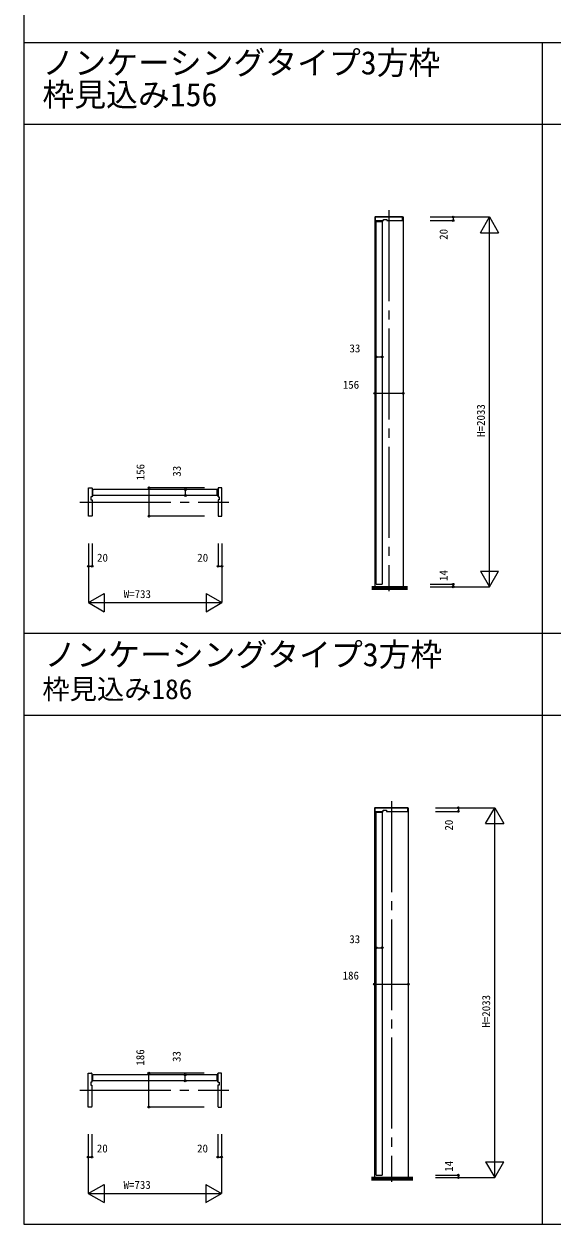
# Model space of a CAD drawing. Units: millimetres, scale not verified. Extents: x -14341 to 14341, y -10000 to 10000.
# Drawn here: x -14341 to -11438, y -10000 to -3404 of the extents above; entities that cross this region are included whole.
import ezdxf
from ezdxf.enums import TextEntityAlignment as Align

# ---------------------------------------------------------------- set-up
doc = ezdxf.new("R2010")
doc.units = ezdxf.units.MM
doc.header["$LTSCALE"] = 50
doc.linetypes.add('USER1', pattern=[13, 10, -1, 1, -1])
doc.layers.add('0-0_0', color=7, linetype='Continuous')
for name, color, linetype, lineweight in [('0-1_YKK_F1', 7, 'Continuous', 18), ('0-3_YKK_N1', 2, 'Continuous', 18), ('0-4_YKK_B1', 4, 'Continuous', 18), ('0-5_YKK_Z1', 7, 'Continuous', 18)]:
    doc.layers.add(name, color=color, linetype=linetype, lineweight=lineweight)
doc.styles.add('ＭＳ ゴシック', font='')
doc.styles.get('ＭＳ ゴシック').set_extended_font_data('MS Gothic')

msp = doc.modelspace()

# ---------------------------------------------------------------- linework, layer by layer
at = {"layer": '0-1_YKK_F1'}
for p, q in [((-14340.01, -10000), (-14340.01, 10000)), ((-14340.01, -3505), (14159.99, -3505)), ((-11490.01, -10000), (-11490.01, -3505)), ((-14340.01, -3955), (14159.99, -3955)), ((-14340.01, -6752.5), (8459.99, -6752.5)), ((-14340.01, -7202.5), (8459.99, -7202.5)), ((-14341.01, -10000), (-14340.01, -10000)), ((-14341.01, -10000), (-14340.01, -10000)), ((-14340.01, -10000), (14341.01, -10000))]:
    msp.add_line(p, q, dxfattribs=at)
at = {"layer": '0-3_YKK_N1'}
for p, q in [((-12107.01, -4464.51), (-11782.01, -4464.51)), ((-12107.01, -4484.51), (-11982.01, -4484.51)), ((-11982.01, -4464.51), (-11982.01, -4484.51)), ((-11832.01, -4551.12), (-11782.01, -4464.51)), ((-11782.01, -6497.51), (-11782.01, -4464.51)), ((-11782.01, -4464.51), (-11732.01, -4551.12)), ((-11832.01, -4551.12), (-11732.01, -4551.12)), ((-12404.01, -5233.89), (-12371.01, -5233.89)), ((-12413.01, -5433.89), (-12257.01, -5433.89)), ((-13653.69, -6109.51), (-13653.69, -5953.51)), ((-13348.69, -5953.51), (-13653.69, -5953.51)), ((-13453.69, -5995.51), (-13453.69, -5962.51)), ((-13348.69, -6109.51), (-13653.69, -6109.51)), ((-13986.69, -6259.51), (-13986.69, -6584.51)), ((-13966.69, -6259.51), (-13966.69, -6384.51)), ((-13253.69, -6259.51), (-13253.69, -6584.51)), ((-13986.69, -6384.51), (-13966.69, -6384.51)), ((-11832.01, -6410.91), (-11732.01, -6410.91)), ((-11832.01, -6410.91), (-11782.01, -6497.51)), ((-11782.01, -6497.51), (-11732.01, -6410.91)), ((-12107.01, -6483.51), (-11982.01, -6483.51)), ((-12107.01, -6497.51), (-11782.01, -6497.51)), ((-11982.01, -6483.51), (-11982.01, -6497.51)), ((-13986.69, -6584.51), (-13900.09, -6534.51)), ((-13986.69, -6584.51), (-13253.69, -6584.51)), ((-13986.69, -6584.51), (-13900.09, -6634.51)), ((-13900.09, -6534.51), (-13900.09, -6634.51)), ((-13340.29, -6534.51), (-13340.29, -6634.51)), ((-13340.29, -6534.51), (-13253.69, -6584.51)), ((-13340.29, -6634.51), (-13253.69, -6584.51)), ((-12078.01, -7712.01), (-11753.01, -7712.01)), ((-11953.01, -7712.01), (-11953.01, -7732.01)), ((-11803.01, -7798.62), (-11753.01, -7712.01)), ((-11753.01, -9745.01), (-11753.01, -7712.01)), ((-11753.01, -7712.01), (-11703.01, -7798.62)), ((-12078.01, -7732.01), (-11953.01, -7732.01)), ((-11803.01, -7798.62), (-11703.01, -7798.62)), ((-12405.01, -8481.39), (-12372.01, -8481.39)), ((-12414.01, -8681.39), (-12228.01, -8681.39)), ((-13654.69, -9357.01), (-13654.69, -9171.01)), ((-13349.69, -9171.01), (-13654.69, -9171.01)), ((-13454.69, -9213.01), (-13454.69, -9180.01)), ((-13349.69, -9357.01), (-13654.69, -9357.01)), ((-13987.69, -9507.01), (-13987.69, -9832.01)), ((-13967.69, -9507.01), (-13967.69, -9632.01)), ((-13254.69, -9507.01), (-13254.69, -9832.01)), ((-13987.69, -9632.01), (-13967.69, -9632.01)), ((-11803.01, -9658.41), (-11703.01, -9658.41)), ((-11803.01, -9658.41), (-11753.01, -9745.01)), ((-11753.01, -9745.01), (-11703.01, -9658.41)), ((-12078.01, -9731.01), (-11953.01, -9731.01)), ((-12078.01, -9745.01), (-11753.01, -9745.01)), ((-11953.01, -9731.01), (-11953.01, -9745.01)), ((-13987.69, -9832.01), (-13901.09, -9782.01)), ((-13901.09, -9782.01), (-13901.09, -9882.01)), ((-13341.29, -9782.01), (-13341.29, -9882.01)), ((-13341.29, -9782.01), (-13254.69, -9832.01)), ((-13987.69, -9832.01), (-13254.69, -9832.01)), ((-13987.69, -9832.01), (-13901.09, -9882.01)), ((-13341.29, -9882.01), (-13254.69, -9832.01))]:
    msp.add_line(p, q, dxfattribs=at)
for points in [[(-13273.69, -6259.51), (-13273.69, -6384.51), (-13253.69, -6384.51)], [(-13274.69, -9507.01), (-13274.69, -9632.01), (-13254.69, -9632.01)]]:
    msp.add_lwpolyline(points, dxfattribs=at)
for centre in [(-11982.01, -4464.51), (-11982.01, -4484.51), (-12404.01, -5233.89), (-12371.01, -5233.89), (-12413.01, -5433.89), (-12257.01, -5433.89), (-13653.69, -5953.51), (-13453.69, -5962.51), (-13453.69, -5995.51), (-13653.69, -6109.51), (-13986.69, -6384.51), (-13966.69, -6384.51), (-13273.69, -6384.51), (-13253.69, -6384.51), (-11982.01, -6483.51), (-11982.01, -6497.51), (-11953.01, -7712.01), (-11953.01, -7732.01), (-12405.01, -8481.39), (-12372.01, -8481.39), (-12414.01, -8681.39), (-12228.01, -8681.39), (-13654.69, -9171.01), (-13454.69, -9180.01), (-13454.69, -9213.01), (-13654.69, -9357.01), (-13987.69, -9632.01), (-13967.69, -9632.01), (-13274.69, -9632.01), (-13254.69, -9632.01), (-11953.01, -9731.01), (-11953.01, -9745.01)]:
    msp.add_circle(centre, 5, dxfattribs=at)
at = {"layer": '0-4_YKK_B1'}
for p, q in [((-12413.01, -4464.51), (-12413.01, -6497.51)), ((-12413.01, -4464.51), (-12257.01, -4464.51)), ((-12346.51, -4484.51), (-12261.51, -4484.51)), ((-12259.51, -4464.51), (-12257.01, -4464.51)), ((-12257.01, -4464.51), (-12257.01, -6497.51)), ((-13961.69, -5964.51), (-13959.69, -5962.51)), ((-13961.69, -5993.51), (-13961.69, -5964.51)), ((-13961.69, -5993.51), (-13959.69, -5995.51)), ((-13280.69, -5962.51), (-13959.69, -5962.51)), ((-13280.69, -5995.51), (-13959.69, -5995.51)), ((-13278.69, -5964.51), (-13280.69, -5962.51)), ((-13278.69, -5993.51), (-13280.69, -5995.51)), ((-13278.69, -5993.51), (-13278.69, -5964.51)), ((-13273.89, -6001.91), (-13273.89, -5955.51)), ((-13966.69, -6020.01), (-13966.69, -6107.51)), ((-13273.69, -6020.01), (-13273.69, -6107.51)), ((-13273.69, -6020.01), (-13273.69, -6107.51)), ((-12413.01, -6497.51), (-12257.01, -6497.51)), ((-12404.01, -6483.51), (-12371.01, -6483.51)), ((-12414.01, -7712.01), (-12414.01, -9745.01)), ((-12414.01, -7712.01), (-12228.01, -7712.01)), ((-12228.01, -7712.01), (-12228.01, -9745.01)), ((-12347.51, -7732.01), (-12232.51, -7732.01)), ((-13962.69, -9182.01), (-13960.69, -9180.01)), ((-13962.69, -9211.01), (-13962.69, -9182.01)), ((-13962.69, -9211.01), (-13960.69, -9213.01)), ((-13281.69, -9180.01), (-13960.69, -9180.01)), ((-13281.69, -9213.01), (-13960.69, -9213.01)), ((-13279.69, -9182.01), (-13281.69, -9180.01)), ((-13279.69, -9211.01), (-13281.69, -9213.01)), ((-13279.69, -9211.01), (-13279.69, -9182.01)), ((-13274.89, -9219.41), (-13274.89, -9173.01)), ((-13967.69, -9237.51), (-13967.69, -9355.01)), ((-13274.69, -9237.51), (-13274.69, -9355.01)), ((-12414.01, -9745.01), (-12228.01, -9745.01)), ((-12405.01, -9731.01), (-12372.01, -9731.01))]:
    msp.add_line(p, q, dxfattribs=at)
for points in [[(-12259.51, -4482.51), (-12259.51, -4464.51), (-12410.51, -4464.51), (-12410.51, -4482.51)], [(-12408.51, -4484.51), (-12364.51, -4484.51), (-12364.51, -4478.01), (-12346.51, -4478.01), (-12346.51, -4484.51)], [(-12404.01, -6483.51), (-12404.01, -4489.51), (-12371.01, -4489.51), (-12371.01, -6483.51)], [(-13968.69, -6109.51), (-13986.69, -6109.51), (-13986.69, -5953.51), (-13968.69, -5953.51)], [(-13966.69, -5955.51), (-13966.69, -6002.01), (-13973.19, -6002.01), (-13973.19, -6020.01), (-13966.69, -6020.01)], [(-13273.69, -5955.51), (-13273.69, -6002.01), (-13267.19, -6002.01), (-13267.19, -6020.01), (-13273.69, -6020.01)], [(-13271.69, -6109.51), (-13253.69, -6109.51), (-13253.69, -5953.51), (-13271.69, -5953.51)], [(-12230.51, -7730.01), (-12230.51, -7712.01), (-12411.51, -7712.01), (-12411.51, -7730.01)], [(-12409.51, -7732.01), (-12365.51, -7732.01), (-12365.51, -7725.51), (-12347.51, -7725.51), (-12347.51, -7732.01)], [(-12405.01, -9731.01), (-12405.01, -7737.01), (-12372.01, -7737.01), (-12372.01, -9731.01)], [(-13969.69, -9357.01), (-13987.69, -9357.01), (-13987.69, -9171.01), (-13969.69, -9171.01)], [(-13967.69, -9173.01), (-13967.69, -9219.51), (-13974.19, -9219.51), (-13974.19, -9237.51), (-13967.69, -9237.51)], [(-13274.69, -9173.01), (-13274.69, -9219.51), (-13268.19, -9219.51), (-13268.19, -9237.51), (-13274.69, -9237.51)], [(-13272.69, -9357.01), (-13254.69, -9357.01), (-13254.69, -9171.01), (-13272.69, -9171.01)]]:
    msp.add_lwpolyline(points, dxfattribs=at)
for centre, start, end in [((-12408.51, -4482.51), 180, 270), ((-12261.51, -4482.51), 270, 0), ((-13968.69, -5955.51), 0, 90), ((-13271.69, -5955.51), 90, 180), ((-13968.69, -6107.51), 270, 0), ((-13271.69, -6107.51), 180, 270), ((-12409.51, -7730.01), 180, 270), ((-12232.51, -7730.01), 270, 0), ((-13969.69, -9173.01), 0, 90), ((-13272.69, -9173.01), 90, 180), ((-13969.69, -9355.01), 270, 0), ((-13272.69, -9355.01), 180, 270)]:
    msp.add_arc(centre, 2, start, end, dxfattribs=at)
at = {"layer": '0-5_YKK_Z1', "linetype": 'USER1'}
for p, q in [((-12335.01, -4427.9), (-12335.01, -6520.77)), ((-14033.16, -6031.52), (-13214.27, -6031.52)), ((-12321.01, -7675.4), (-12321.01, -9768.27)), ((-14034.16, -9264.01), (-13215.27, -9264.01))]:
    msp.add_line(p, q, dxfattribs=at)
at = {"layer": '0-5_YKK_Z1'}
for p, q in [((-12232.05, -6497.51), (-12428.63, -6497.51)), ((-12232.05, -6499.91), (-12428.63, -6499.91)), ((-12232.05, -6502.31), (-12428.63, -6502.31)), ((-12232.05, -6504.71), (-12428.63, -6504.71)), ((-12232.05, -6507.11), (-12428.63, -6507.11)), ((-12428.63, -6509.51), (-12232.05, -6509.51)), ((-12203.05, -9745.01), (-12429.63, -9745.01)), ((-12203.05, -9747.41), (-12429.63, -9747.41)), ((-12203.05, -9749.81), (-12429.63, -9749.81)), ((-12203.05, -9752.21), (-12429.63, -9752.21)), ((-12203.05, -9754.61), (-12429.63, -9754.61)), ((-12429.63, -9757.01), (-12203.05, -9757.01))]:
    msp.add_line(p, q, dxfattribs=at)

# ---------------------------------------------------------------- texts
at = {"layer": '0-0_0', "style": 'ＭＳ ゴシック'}
for s, height, p in [('ノンケーシングタイプ3方枠', 128.3, (-14239.53, -3719.37)), ('枠見込み156', 128.3, (-14239.53, -3894.37)), ('ノンケーシングタイプ3方枠', 128.3, (-14228.46, -6972.73)), ('枠見込み186', 110, (-14240.13, -7147.73))]:
    msp.add_text(s, height=height, dxfattribs=at).set_placement(p, align=Align.BOTTOM_LEFT)
at = {"layer": '0-3_YKK_N1', "color": 7, "style": 'ＭＳ ゴシック'}
for s, p in [('20', (-11998.88, -4590.05)), ('H=2033', (-11794.01, -5672.98)), ('156', (-13665.69, -5911.94)), ('33', (-13465.69, -5891.94)), ('14', (-11998.88, -6465.36)), ('20', (-11969.88, -7837.55)), ('H=2033', (-11765.01, -8920.48)), ('186', (-13666.69, -9129.44)), ('33', (-13466.69, -9109.44)), ('14', (-11969.88, -9712.86))]:
    msp.add_text(s, height=43.99, rotation=90, dxfattribs=at).set_placement(p, align=Align.BOTTOM_LEFT)
for s, p in [('33', (-12551.6, -5221.89)), ('156', (-12588.18, -5421.89)), ('20', (-13939.37, -6372.51)), ('20', (-13388.28, -6372.51)), ('W=733', (-13792.69, -6572.51)), ('33', (-12552.6, -8469.39)), ('186', (-12589.18, -8669.39)), ('20', (-13940.37, -9620.01)), ('20', (-13389.28, -9620.01)), ('W=733', (-13793.69, -9820.01))]:
    msp.add_text(s, height=43.99, dxfattribs=at).set_placement(p, align=Align.BOTTOM_LEFT)

doc.saveas('drawing.dxf')
